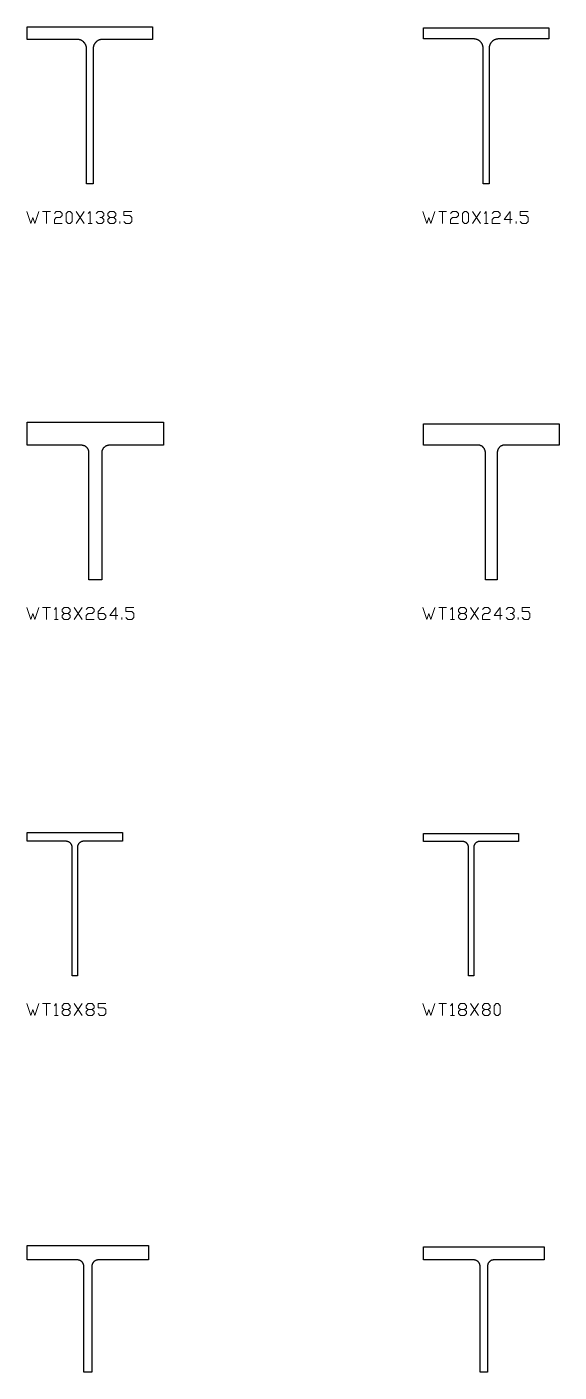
# Model space of a CAD drawing. Header units: inches. Extents: x 0 to 967, y -705 to 22.
# Drawn here: x 750 to 817.1, y -150 to 19.8 of the extents above; entities that cross this region are included whole.
import ezdxf

# ---------------------------------------------------------------- set-up
doc = ezdxf.new("R2010")
doc.units = ezdxf.units.IN
doc.header["$MEASUREMENT"] = 0
doc.layers.add('AISC_STEEL', color=7, linetype='Continuous')

msp = doc.modelspace()

# ---------------------------------------------------------------- linework, layer by layer
at = {"color": 3, "lineweight": 0}
for p, q in [((751.91, -3.5), (752.92, -3.5)), ((752.41, -3.5), (752.41, -5.01)), ((756.17, -5.01), (757.17, -3.5)), ((756.17, -3.5), (757.17, -5.01)), ((757.68, -5.01), (758.18, -5.01)), ((760.43, -4.25), (760.93, -4.25)), ((761.68, -5.01), (761.68, -4.76)), ((801.91, -3.5), (802.91, -3.5)), ((802.41, -3.5), (802.41, -5.01)), ((806.17, -5.01), (807.17, -3.5)), ((806.17, -3.5), (807.17, -5.01)), ((807.67, -5.01), (808.17, -5.01)), ((811.68, -5.01), (811.68, -4.76)), ((751.91, -53.5), (752.92, -53.5)), ((752.41, -53.5), (752.41, -55)), ((754.67, -54.25), (755.17, -54.25)), ((755.92, -55), (756.92, -53.5)), ((755.92, -53.5), (756.92, -55)), ((801.91, -53.5), (802.91, -53.5)), ((802.41, -53.5), (802.41, -55)), ((804.66, -54.25), (805.17, -54.25)), ((805.92, -55), (806.92, -53.5)), ((805.92, -53.5), (806.92, -55)), ((753.42, -55), (753.92, -55)), ((761.93, -55), (761.93, -54.75)), ((803.41, -55), (803.91, -55)), ((811.93, -55), (811.93, -54.75)), ((751.91, -103.49), (752.92, -103.49)), ((752.41, -103.49), (752.41, -105)), ((755.92, -105), (756.92, -103.49)), ((755.92, -103.49), (756.92, -105)), ((801.91, -103.49), (802.91, -103.49)), ((802.41, -103.49), (802.41, -105)), ((805.92, -105), (806.92, -103.49)), ((805.92, -103.49), (806.92, -105)), ((753.42, -105), (753.92, -105)), ((754.67, -104.25), (755.17, -104.25)), ((757.68, -104.25), (758.18, -104.25)), ((803.41, -105), (803.91, -105)), ((804.66, -104.25), (805.17, -104.25)), ((807.67, -104.25), (808.17, -104.25))]:
    msp.add_line(p, q, dxfattribs=at)
for points in [[(749.96, -3.5), (750.46, -5.01), (750.71, -4.25), (750.96, -5.01), (751.46, -3.5)], [(753.42, -3.75), (753.67, -3.5), (754.17, -3.5), (754.42, -3.75), (754.42, -4), (754.17, -4.25), (753.67, -4.25), (753.42, -4.51), (753.42, -5.01), (754.42, -5.01)], [(757.68, -3.75), (757.93, -3.5), (757.93, -5.01)], [(758.68, -3.75), (758.93, -3.5), (759.43, -3.5), (759.68, -3.75), (759.68, -4), (759.43, -4.25)], [(759.18, -4.25), (759.43, -4.25), (759.68, -4.51), (759.68, -4.76), (759.43, -5.01), (758.93, -5.01), (758.68, -4.76)], [(762.18, -4.76), (762.43, -5.01), (762.94, -5.01), (763.19, -4.76), (763.19, -4.25), (762.94, -4), (762.18, -4), (762.18, -3.5), (763.19, -3.5)], [(799.91, -3.5), (800.41, -5.01), (800.66, -4.25), (800.91, -5.01), (801.41, -3.5)], [(803.41, -3.75), (803.66, -3.5), (804.16, -3.5), (804.41, -3.75), (804.41, -4), (804.16, -4.25), (803.66, -4.25), (803.41, -4.51), (803.41, -5.01), (804.41, -5.01)], [(807.67, -3.75), (807.92, -3.5), (807.92, -5.01)], [(808.67, -3.75), (808.92, -3.5), (809.42, -3.5), (809.67, -3.75), (809.67, -4), (809.42, -4.25), (808.92, -4.25), (808.67, -4.51), (808.67, -5.01), (809.67, -5.01)], [(811.18, -4.51), (810.18, -4.51), (810.93, -3.5), (810.93, -5.01)], [(812.18, -4.76), (812.43, -5.01), (812.93, -5.01), (813.18, -4.76), (813.18, -4.25), (812.93, -4), (812.18, -4), (812.18, -3.5), (813.18, -3.5)], [(749.96, -53.5), (750.46, -55), (750.71, -54.25), (750.96, -55), (751.46, -53.5)], [(753.42, -53.75), (753.67, -53.5), (753.67, -55)], [(757.42, -53.75), (757.68, -53.5), (758.18, -53.5), (758.43, -53.75), (758.43, -54), (758.18, -54.25), (757.68, -54.25), (757.42, -54.5), (757.42, -55), (758.43, -55)], [(758.93, -54.25), (759.68, -54.25), (759.93, -54.5), (759.93, -54.75), (759.68, -55), (759.18, -55), (758.93, -54.75), (758.93, -54), (759.43, -53.5), (759.68, -53.5)], [(761.43, -54.5), (760.43, -54.5), (761.18, -53.5), (761.18, -55)], [(762.43, -54.75), (762.68, -55), (763.19, -55), (763.44, -54.75), (763.44, -54.25), (763.19, -54), (762.43, -54), (762.43, -53.5), (763.44, -53.5)], [(799.91, -53.5), (800.41, -55), (800.66, -54.25), (800.91, -55), (801.41, -53.5)], [(803.41, -53.75), (803.66, -53.5), (803.66, -55)], [(807.42, -53.75), (807.67, -53.5), (808.17, -53.5), (808.42, -53.75), (808.42, -54), (808.17, -54.25), (807.67, -54.25), (807.42, -54.5), (807.42, -55), (808.42, -55)], [(809.93, -54.5), (808.92, -54.5), (809.67, -53.5), (809.67, -55)], [(810.43, -53.75), (810.68, -53.5), (811.18, -53.5), (811.43, -53.75), (811.43, -54), (811.18, -54.25)], [(810.93, -54.25), (811.18, -54.25), (811.43, -54.5), (811.43, -54.75), (811.18, -55), (810.68, -55), (810.43, -54.75)], [(812.43, -54.75), (812.68, -55), (813.18, -55), (813.43, -54.75), (813.43, -54.25), (813.18, -54), (812.43, -54), (812.43, -53.5), (813.43, -53.5)], [(749.96, -103.49), (750.46, -105), (750.71, -104.25), (750.96, -105), (751.46, -103.49)], [(753.42, -103.75), (753.67, -103.49), (753.67, -105)], [(758.93, -104.75), (759.18, -105), (759.68, -105), (759.93, -104.75), (759.93, -104.25), (759.68, -104), (758.93, -104), (758.93, -103.49), (759.93, -103.49)], [(799.91, -103.49), (800.41, -105), (800.66, -104.25), (800.91, -105), (801.41, -103.49)], [(803.41, -103.75), (803.66, -103.49), (803.66, -105)]]:
    msp.add_lwpolyline(points, dxfattribs=at)
for points in [[(755.17, -5.01), (755.17, -5.01), (755.42, -5.01), (755.67, -4.76), (755.67, -3.75), (755.42, -3.5), (755.17, -3.5), (754.92, -3.75), (754.92, -4.76)], [(760.93, -4.25), (761.18, -4.51), (761.18, -4.76), (760.93, -5.01), (760.43, -5.01), (760.18, -4.76), (760.18, -4.51), (760.43, -4.25), (760.18, -4), (760.18, -3.75), (760.43, -3.5), (760.93, -3.5), (761.18, -3.75), (761.18, -4)], [(805.17, -5.01), (805.17, -5.01), (805.42, -5.01), (805.67, -4.76), (805.67, -3.75), (805.42, -3.5), (805.17, -3.5), (804.92, -3.75), (804.92, -4.76)], [(755.17, -54.25), (755.42, -54.5), (755.42, -54.75), (755.17, -55), (754.67, -55), (754.42, -54.75), (754.42, -54.5), (754.67, -54.25), (754.42, -54), (754.42, -53.75), (754.67, -53.5), (755.17, -53.5), (755.42, -53.75), (755.42, -54)], [(805.17, -54.25), (805.42, -54.5), (805.42, -54.75), (805.17, -55), (804.66, -55), (804.41, -54.75), (804.41, -54.5), (804.66, -54.25), (804.41, -54), (804.41, -53.75), (804.66, -53.5), (805.17, -53.5), (805.42, -53.75), (805.42, -54)], [(755.17, -104.25), (755.42, -104.5), (755.42, -104.75), (755.17, -105), (754.67, -105), (754.42, -104.75), (754.42, -104.5), (754.67, -104.25), (754.42, -104), (754.42, -103.75), (754.67, -103.49), (755.17, -103.49), (755.42, -103.75), (755.42, -104)], [(758.18, -104.25), (758.43, -104.5), (758.43, -104.75), (758.18, -105), (757.68, -105), (757.42, -104.75), (757.42, -104.5), (757.68, -104.25), (757.42, -104), (757.42, -103.75), (757.68, -103.49), (758.18, -103.49), (758.43, -103.75), (758.43, -104)], [(805.17, -104.25), (805.42, -104.5), (805.42, -104.75), (805.17, -105), (804.66, -105), (804.41, -104.75), (804.41, -104.5), (804.66, -104.25), (804.41, -104), (804.41, -103.75), (804.66, -103.49), (805.17, -103.49), (805.42, -103.75), (805.42, -104)], [(808.17, -104.25), (808.42, -104.5), (808.42, -104.75), (808.17, -105), (807.67, -105), (807.42, -104.75), (807.42, -104.5), (807.67, -104.25), (807.42, -104), (807.42, -103.75), (807.67, -103.49), (808.17, -103.49), (808.42, -103.75), (808.42, -104)], [(809.17, -105), (809.17, -105), (809.42, -105), (809.67, -104.75), (809.67, -103.75), (809.42, -103.49), (809.17, -103.49), (808.92, -103.75), (808.92, -104.75)]]:
    msp.add_lwpolyline(points, close=True, dxfattribs=at)
at = {"layer": 'AISC_STEEL'}
for points in [[(765.8, 19.8), (765.8, 18.22), (759.49, 18.22), (759.47, 18.22), (759.44, 18.22), (759.41, 18.22), (759.38, 18.21), (759.35, 18.21), (759.32, 18.21), (759.29, 18.2), (759.26, 18.2), (759.23, 18.19), (759.2, 18.18), (759.17, 18.17), (759.14, 18.17), (759.11, 18.16), (759.09, 18.15), (759.06, 18.14), (759.03, 18.12), (759, 18.11), (758.98, 18.1), (758.95, 18.09), (758.92, 18.07), (758.9, 18.06), (758.87, 18.04), (758.85, 18.03), (758.82, 18.01), (758.8, 17.99), (758.77, 17.97), (758.75, 17.95), (758.73, 17.94), (758.7, 17.92), (758.68, 17.9), (758.66, 17.87), (758.64, 17.85), (758.62, 17.83), (758.6, 17.81), (758.58, 17.79), (758.56, 17.76), (758.54, 17.74), (758.53, 17.71), (758.51, 17.69), (758.49, 17.66), (758.48, 17.64), (758.46, 17.61), (758.45, 17.59), (758.44, 17.56), (758.42, 17.53), (758.41, 17.51), (758.4, 17.48), (758.39, 17.45), (758.38, 17.42), (758.37, 17.39), (758.36, 17.36), (758.35, 17.34), (758.35, 17.31), (758.34, 17.28), (758.33, 17.25), (758.33, 17.22), (758.32, 17.19), (758.32, 17.16), (758.32, 17.13), (758.32, 17.1), (758.32, 17.07), (758.32, 17.04), (758.32, 0), (757.9, 0), (757.49, 0), (757.49, 17.04), (757.48, 17.07), (757.48, 17.1), (757.48, 17.13), (757.48, 17.16), (757.48, 17.19), (757.47, 17.22), (757.47, 17.25), (757.46, 17.28), (757.45, 17.31), (757.45, 17.34), (757.44, 17.36), (757.43, 17.39), (757.42, 17.42), (757.41, 17.45), (757.4, 17.48), (757.39, 17.51), (757.38, 17.53), (757.36, 17.56), (757.35, 17.59), (757.34, 17.61), (757.32, 17.64), (757.31, 17.66), (757.29, 17.69), (757.27, 17.71), (757.26, 17.74), (757.24, 17.76), (757.22, 17.79), (757.2, 17.81), (757.18, 17.83), (757.16, 17.85), (757.14, 17.87), (757.12, 17.9), (757.1, 17.92), (757.07, 17.94), (757.05, 17.95), (757.03, 17.97), (757, 17.99), (756.98, 18.01), (756.95, 18.03), (756.93, 18.04), (756.9, 18.06), (756.88, 18.07), (756.85, 18.09), (756.82, 18.1), (756.8, 18.11), (756.77, 18.12), (756.74, 18.14), (756.71, 18.15), (756.69, 18.16), (756.66, 18.17), (756.63, 18.17), (756.6, 18.18), (756.57, 18.19), (756.54, 18.2), (756.51, 18.2), (756.48, 18.21), (756.45, 18.21), (756.42, 18.21), (756.39, 18.22), (756.36, 18.22), (756.33, 18.22), (756.3, 18.22), (750, 18.22), (750, 19.8), (757.9, 19.8)], [(815.8, 19.7), (815.8, 18.28), (809.45, 18.28), (809.43, 18.28), (809.4, 18.28), (809.37, 18.28), (809.34, 18.27), (809.31, 18.27), (809.28, 18.27), (809.25, 18.26), (809.22, 18.26), (809.19, 18.25), (809.16, 18.24), (809.13, 18.23), (809.1, 18.23), (809.07, 18.22), (809.05, 18.21), (809.02, 18.2), (808.99, 18.18), (808.96, 18.17), (808.94, 18.16), (808.91, 18.15), (808.88, 18.13), (808.86, 18.12), (808.83, 18.1), (808.81, 18.09), (808.78, 18.07), (808.76, 18.05), (808.73, 18.03), (808.71, 18.01), (808.69, 18), (808.66, 17.98), (808.64, 17.96), (808.62, 17.93), (808.6, 17.91), (808.58, 17.89), (808.56, 17.87), (808.54, 17.85), (808.52, 17.82), (808.5, 17.8), (808.49, 17.77), (808.47, 17.75), (808.45, 17.72), (808.44, 17.7), (808.42, 17.67), (808.41, 17.65), (808.4, 17.62), (808.38, 17.59), (808.37, 17.57), (808.36, 17.54), (808.35, 17.51), (808.34, 17.48), (808.33, 17.45), (808.32, 17.42), (808.31, 17.4), (808.31, 17.37), (808.3, 17.34), (808.29, 17.31), (808.29, 17.28), (808.28, 17.25), (808.28, 17.22), (808.28, 17.19), (808.28, 17.16), (808.28, 17.13), (808.27, 17.1), (808.27, 0), (807.9, 0), (807.52, 0), (807.52, 17.1), (807.52, 17.13), (807.52, 17.16), (807.52, 17.19), (807.52, 17.22), (807.52, 17.25), (807.51, 17.28), (807.51, 17.31), (807.5, 17.34), (807.49, 17.37), (807.49, 17.4), (807.48, 17.42), (807.47, 17.45), (807.46, 17.48), (807.45, 17.51), (807.44, 17.54), (807.43, 17.57), (807.42, 17.59), (807.4, 17.62), (807.39, 17.65), (807.38, 17.67), (807.36, 17.7), (807.35, 17.72), (807.33, 17.75), (807.31, 17.77), (807.3, 17.8), (807.28, 17.82), (807.26, 17.85), (807.24, 17.87), (807.22, 17.89), (807.2, 17.91), (807.18, 17.93), (807.16, 17.96), (807.14, 17.98), (807.11, 18), (807.09, 18.01), (807.07, 18.03), (807.04, 18.05), (807.02, 18.07), (806.99, 18.09), (806.97, 18.1), (806.94, 18.12), (806.92, 18.13), (806.89, 18.15), (806.86, 18.16), (806.84, 18.17), (806.81, 18.18), (806.78, 18.2), (806.75, 18.21), (806.73, 18.22), (806.7, 18.23), (806.67, 18.23), (806.64, 18.24), (806.61, 18.25), (806.58, 18.26), (806.55, 18.26), (806.52, 18.27), (806.49, 18.27), (806.46, 18.27), (806.43, 18.28), (806.4, 18.28), (806.37, 18.28), (806.34, 18.28), (800, 18.28), (800, 19.7), (807.9, 19.7)], [(767.2, -30.1), (767.2, -33.01), (760.36, -33.01), (760.33, -33.01), (760.3, -33.01), (760.27, -33.01), (760.24, -33.02), (760.21, -33.02), (760.18, -33.03), (760.15, -33.03), (760.12, -33.04), (760.09, -33.05), (760.06, -33.06), (760.03, -33.07), (760.01, -33.08), (759.98, -33.09), (759.95, -33.1), (759.92, -33.11), (759.9, -33.13), (759.87, -33.14), (759.85, -33.16), (759.82, -33.17), (759.8, -33.19), (759.77, -33.21), (759.75, -33.23), (759.73, -33.25), (759.7, -33.27), (759.68, -33.29), (759.66, -33.31), (759.64, -33.33), (759.62, -33.35), (759.6, -33.38), (759.59, -33.4), (759.57, -33.43), (759.55, -33.45), (759.54, -33.48), (759.52, -33.5), (759.51, -33.53), (759.5, -33.56), (759.48, -33.58), (759.47, -33.61), (759.46, -33.64), (759.45, -33.67), (759.44, -33.69), (759.43, -33.72), (759.43, -33.75), (759.42, -33.78), (759.42, -33.81), (759.41, -33.84), (759.41, -33.87), (759.41, -33.9), (759.41, -33.93), (759.4, -33.96), (759.4, -50), (758.6, -50), (757.79, -50), (757.79, -33.96), (757.79, -33.93), (757.79, -33.9), (757.79, -33.87), (757.79, -33.84), (757.78, -33.81), (757.78, -33.78), (757.77, -33.75), (757.77, -33.72), (757.76, -33.69), (757.75, -33.67), (757.74, -33.64), (757.73, -33.61), (757.72, -33.58), (757.7, -33.56), (757.69, -33.53), (757.68, -33.5), (757.66, -33.48), (757.65, -33.45), (757.63, -33.43), (757.61, -33.4), (757.6, -33.38), (757.58, -33.35), (757.56, -33.33), (757.54, -33.31), (757.52, -33.29), (757.5, -33.27), (757.47, -33.25), (757.45, -33.23), (757.43, -33.21), (757.4, -33.19), (757.38, -33.17), (757.35, -33.16), (757.33, -33.14), (757.3, -33.13), (757.28, -33.11), (757.25, -33.1), (757.22, -33.09), (757.19, -33.08), (757.17, -33.07), (757.14, -33.06), (757.11, -33.05), (757.08, -33.04), (757.05, -33.03), (757.02, -33.03), (756.99, -33.02), (756.96, -33.02), (756.93, -33.01), (756.9, -33.01), (756.87, -33.01), (756.85, -33.01), (750, -33.01), (750, -30.1), (758.6, -30.1)], [(817.1, -30.3), (817.1, -32.98), (810.25, -32.98), (810.22, -32.98), (810.19, -32.98), (810.16, -32.98), (810.13, -32.99), (810.1, -32.99), (810.07, -33), (810.04, -33), (810.01, -33.01), (809.98, -33.02), (809.96, -33.03), (809.93, -33.04), (809.9, -33.05), (809.87, -33.06), (809.85, -33.07), (809.82, -33.08), (809.79, -33.1), (809.77, -33.11), (809.74, -33.13), (809.72, -33.14), (809.69, -33.16), (809.67, -33.18), (809.64, -33.2), (809.62, -33.22), (809.6, -33.24), (809.58, -33.26), (809.56, -33.28), (809.54, -33.3), (809.52, -33.32), (809.5, -33.35), (809.48, -33.37), (809.46, -33.4), (809.45, -33.42), (809.43, -33.45), (809.42, -33.47), (809.4, -33.5), (809.39, -33.53), (809.38, -33.55), (809.37, -33.58), (809.36, -33.61), (809.35, -33.64), (809.34, -33.66), (809.33, -33.69), (809.32, -33.72), (809.32, -33.75), (809.31, -33.78), (809.31, -33.81), (809.3, -33.84), (809.3, -33.87), (809.3, -33.9), (809.3, -33.93), (809.3, -50), (808.55, -50), (807.8, -50), (807.8, -33.93), (807.8, -33.9), (807.8, -33.87), (807.8, -33.84), (807.79, -33.81), (807.79, -33.78), (807.78, -33.75), (807.78, -33.72), (807.77, -33.69), (807.76, -33.66), (807.75, -33.64), (807.74, -33.61), (807.73, -33.58), (807.72, -33.55), (807.71, -33.53), (807.7, -33.5), (807.68, -33.47), (807.67, -33.45), (807.65, -33.42), (807.64, -33.4), (807.62, -33.37), (807.6, -33.35), (807.58, -33.32), (807.56, -33.3), (807.54, -33.28), (807.52, -33.26), (807.5, -33.24), (807.48, -33.22), (807.46, -33.2), (807.43, -33.18), (807.41, -33.16), (807.38, -33.14), (807.36, -33.13), (807.33, -33.11), (807.31, -33.1), (807.28, -33.08), (807.25, -33.07), (807.23, -33.06), (807.2, -33.05), (807.17, -33.04), (807.14, -33.03), (807.12, -33.02), (807.09, -33.01), (807.06, -33), (807.03, -33), (807, -32.99), (806.97, -32.99), (806.94, -32.98), (806.91, -32.98), (806.88, -32.98), (806.85, -32.98), (800, -32.98), (800, -30.3), (808.55, -30.3)], [(762, -81.9), (762, -83), (757.09, -83), (757.06, -83), (757.03, -83), (757, -83.01), (756.97, -83.01), (756.94, -83.01), (756.91, -83.02), (756.89, -83.03), (756.86, -83.04), (756.83, -83.05), (756.8, -83.06), (756.78, -83.07), (756.75, -83.08), (756.72, -83.1), (756.7, -83.11), (756.67, -83.13), (756.65, -83.14), (756.63, -83.16), (756.6, -83.18), (756.58, -83.2), (756.56, -83.22), (756.54, -83.24), (756.52, -83.26), (756.5, -83.29), (756.48, -83.31), (756.47, -83.33), (756.45, -83.36), (756.44, -83.38), (756.42, -83.41), (756.41, -83.44), (756.4, -83.46), (756.39, -83.49), (756.38, -83.52), (756.37, -83.55), (756.36, -83.57), (756.35, -83.6), (756.35, -83.63), (756.35, -83.66), (756.34, -83.69), (756.34, -83.72), (756.34, -83.75), (756.34, -100), (756, -100), (755.66, -100), (755.66, -83.75), (755.66, -83.72), (755.66, -83.69), (755.65, -83.66), (755.65, -83.63), (755.65, -83.6), (755.64, -83.57), (755.63, -83.55), (755.62, -83.52), (755.61, -83.49), (755.6, -83.46), (755.59, -83.44), (755.58, -83.41), (755.56, -83.38), (755.55, -83.36), (755.53, -83.33), (755.52, -83.31), (755.5, -83.29), (755.48, -83.26), (755.46, -83.24), (755.44, -83.22), (755.42, -83.2), (755.4, -83.18), (755.37, -83.16), (755.35, -83.14), (755.33, -83.13), (755.3, -83.11), (755.28, -83.1), (755.25, -83.08), (755.22, -83.07), (755.2, -83.06), (755.17, -83.05), (755.14, -83.04), (755.11, -83.03), (755.09, -83.02), (755.06, -83.01), (755.03, -83.01), (755, -83.01), (754.97, -83), (754.94, -83), (754.91, -83), (750, -83), (750, -81.9), (756, -81.9)], [(812, -82), (812, -83.02), (807.08, -83.02), (807.05, -83.02), (807.02, -83.02), (806.99, -83.03), (806.96, -83.03), (806.93, -83.03), (806.9, -83.04), (806.87, -83.05), (806.84, -83.06), (806.82, -83.07), (806.79, -83.08), (806.76, -83.09), (806.73, -83.1), (806.71, -83.12), (806.68, -83.13), (806.66, -83.15), (806.63, -83.16), (806.61, -83.18), (806.59, -83.2), (806.57, -83.22), (806.54, -83.24), (806.52, -83.26), (806.5, -83.28), (806.49, -83.31), (806.47, -83.33), (806.45, -83.35), (806.44, -83.38), (806.42, -83.4), (806.41, -83.43), (806.39, -83.46), (806.38, -83.48), (806.37, -83.51), (806.36, -83.54), (806.35, -83.57), (806.35, -83.59), (806.34, -83.62), (806.33, -83.65), (806.33, -83.68), (806.33, -83.71), (806.33, -83.74), (806.33, -83.77), (806.33, -100), (806, -100), (805.67, -100), (805.67, -83.77), (805.67, -83.74), (805.67, -83.71), (805.67, -83.68), (805.67, -83.65), (805.66, -83.62), (805.65, -83.59), (805.65, -83.57), (805.64, -83.54), (805.63, -83.51), (805.62, -83.48), (805.61, -83.46), (805.59, -83.43), (805.58, -83.4), (805.56, -83.38), (805.55, -83.35), (805.53, -83.33), (805.51, -83.31), (805.5, -83.28), (805.48, -83.26), (805.46, -83.24), (805.43, -83.22), (805.41, -83.2), (805.39, -83.18), (805.37, -83.16), (805.34, -83.15), (805.32, -83.13), (805.29, -83.12), (805.27, -83.1), (805.24, -83.09), (805.21, -83.08), (805.18, -83.07), (805.16, -83.06), (805.13, -83.05), (805.1, -83.04), (805.07, -83.03), (805.04, -83.03), (805.01, -83.03), (804.98, -83.02), (804.95, -83.02), (804.92, -83.02), (800, -83.02), (800, -82), (806, -82)], [(765.3, -134), (765.3, -135.85), (758.95, -135.85), (758.92, -135.85), (758.89, -135.85), (758.86, -135.85), (758.83, -135.86), (758.8, -135.86), (758.77, -135.87), (758.75, -135.88), (758.72, -135.89), (758.69, -135.89), (758.66, -135.9), (758.63, -135.92), (758.61, -135.93), (758.58, -135.94), (758.55, -135.96), (758.53, -135.97), (758.5, -135.99), (758.48, -136), (758.46, -136.02), (758.43, -136.04), (758.41, -136.06), (758.39, -136.08), (758.37, -136.1), (758.35, -136.12), (758.33, -136.15), (758.31, -136.17), (758.3, -136.19), (758.28, -136.22), (758.27, -136.25), (758.25, -136.27), (758.24, -136.3), (758.23, -136.32), (758.21, -136.35), (758.2, -136.38), (758.2, -136.41), (758.19, -136.44), (758.18, -136.46), (758.17, -136.49), (758.17, -136.52), (758.16, -136.55), (758.16, -136.58), (758.16, -136.61), (758.16, -136.64), (758.16, -150), (757.65, -150), (757.14, -150), (757.14, -136.64), (757.14, -136.61), (757.14, -136.58), (757.14, -136.55), (757.13, -136.52), (757.13, -136.49), (757.12, -136.46), (757.11, -136.44), (757.1, -136.41), (757.1, -136.38), (757.09, -136.35), (757.07, -136.32), (757.06, -136.3), (757.05, -136.27), (757.03, -136.25), (757.02, -136.22), (757, -136.19), (756.99, -136.17), (756.97, -136.15), (756.95, -136.12), (756.93, -136.1), (756.91, -136.08), (756.89, -136.06), (756.87, -136.04), (756.84, -136.02), (756.82, -136), (756.8, -135.99), (756.77, -135.97), (756.75, -135.96), (756.72, -135.94), (756.69, -135.93), (756.67, -135.92), (756.64, -135.9), (756.61, -135.89), (756.58, -135.89), (756.55, -135.88), (756.53, -135.87), (756.5, -135.86), (756.47, -135.86), (756.44, -135.85), (756.41, -135.85), (756.38, -135.85), (756.35, -135.85), (750, -135.85), (750, -134), (757.65, -134)], [(815.2, -134.2), (815.2, -135.85), (808.85, -135.85), (808.83, -135.85), (808.8, -135.85), (808.77, -135.85), (808.74, -135.86), (808.71, -135.86), (808.68, -135.87), (808.65, -135.88), (808.62, -135.89), (808.59, -135.89), (808.57, -135.9), (808.54, -135.92), (808.51, -135.93), (808.49, -135.94), (808.46, -135.96), (808.43, -135.97), (808.41, -135.99), (808.39, -136), (808.36, -136.02), (808.34, -136.04), (808.32, -136.06), (808.3, -136.08), (808.28, -136.1), (808.26, -136.12), (808.24, -136.15), (808.22, -136.17), (808.2, -136.19), (808.19, -136.22), (808.17, -136.25), (808.16, -136.27), (808.14, -136.3), (808.13, -136.32), (808.12, -136.35), (808.11, -136.38), (808.1, -136.41), (808.09, -136.44), (808.08, -136.46), (808.08, -136.49), (808.07, -136.52), (808.07, -136.55), (808.07, -136.58), (808.07, -136.61), (808.07, -136.64), (808.07, -150), (807.6, -150), (807.13, -150), (807.13, -136.64), (807.13, -136.61), (807.13, -136.58), (807.13, -136.55), (807.13, -136.52), (807.12, -136.49), (807.12, -136.46), (807.11, -136.44), (807.1, -136.41), (807.09, -136.38), (807.08, -136.35), (807.07, -136.32), (807.06, -136.3), (807.04, -136.27), (807.03, -136.25), (807.01, -136.22), (807, -136.19), (806.98, -136.17), (806.96, -136.15), (806.94, -136.12), (806.92, -136.1), (806.9, -136.08), (806.88, -136.06), (806.86, -136.04), (806.84, -136.02), (806.81, -136), (806.79, -135.99), (806.77, -135.97), (806.74, -135.96), (806.71, -135.94), (806.69, -135.93), (806.66, -135.92), (806.63, -135.9), (806.61, -135.89), (806.58, -135.89), (806.55, -135.88), (806.52, -135.87), (806.49, -135.86), (806.46, -135.86), (806.43, -135.85), (806.4, -135.85), (806.37, -135.85), (806.34, -135.85), (800, -135.85), (800, -134.2), (807.6, -134.2)]]:
    msp.add_lwpolyline(points, close=True, dxfattribs=at)

doc.saveas('drawing.dxf')
